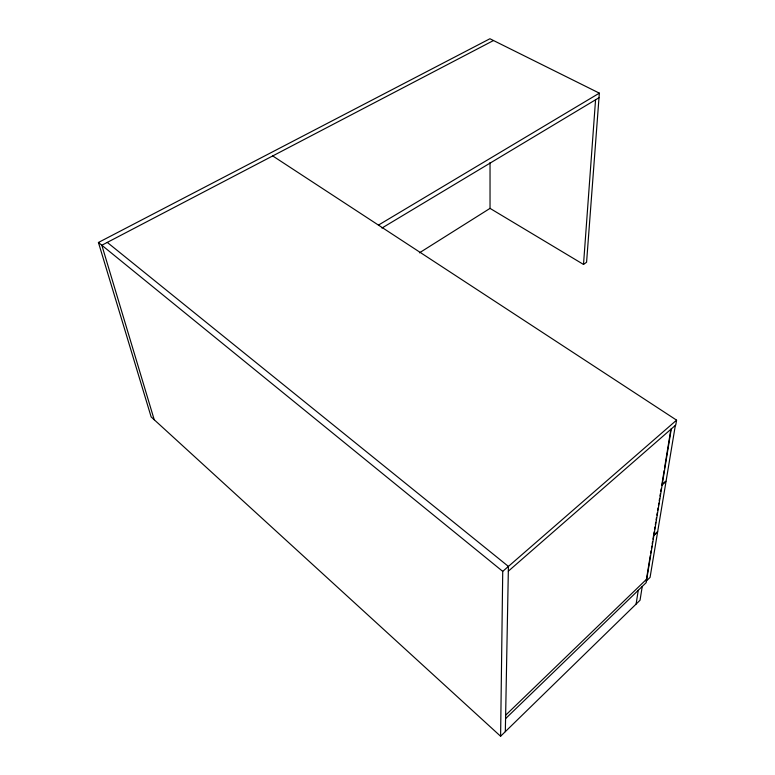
<?xml version="1.0" encoding="UTF-8"?>
<svg xmlns="http://www.w3.org/2000/svg" width="775" height="775" viewBox="0 0 775 775"><rect width="100%" height="100%" fill="white"/><g stroke="black" fill="none" stroke-linecap="round" stroke-linejoin="round"><path stroke-width="1.16" d="M490.032 162.566L490.032 208.378L583.507 264.44L586.578 262.26L599.346 93.145L489.926 38.75L98.425 242.478L151.154 416.94L500.602 736.25L502.733 571.369L676.575 420.147L272.713 155.93M505.329 731.639L508.419 566.428L107.279 242.41M583.507 264.44L595.558 99.801M636.11 604.074L638.251 590.308M642.243 586.452L640.043 600.238L500.602 736.25M650.312 555.501L646.127 581.211L650.07 577.404L657.655 531.776L653.548 535.632L652.976 539.138M650.69 553.166L651.077 550.822M651.455 548.487L651.833 546.152M652.221 543.817L652.598 541.473M653.78 534.217L654.168 531.824M654.555 529.441L654.943 527.048M655.33 524.665L655.727 522.273M656.115 519.88L656.502 517.497M656.89 515.104L657.278 512.721M657.665 510.328L658.053 507.945M658.45 505.552L658.837 503.159M659.225 500.776L659.612 498.383M660 496L660.387 493.607M660.784 491.214L661.172 488.831M664.136 470.59L661.831 484.762L666.122 480.868L675.354 425.349M664.524 468.226L670.869 429.263M671.276 428.943L646.205 582.626L505.571 718.638M676.575 420.147L675.771 425.02L508.332 571.185M505.639 715.218L646.796 579.012M653.587 535.409L657.694 531.553L666.045 481.353L661.753 485.247M419.42 252.834L490.062 208.359M381.949 228.044L598.998 97.727M378.442 225.099L599.346 93.145M493.501 40.523L101.835 245.249L154.225 419.75M98.425 242.478L502.733 571.369"/></g></svg>
